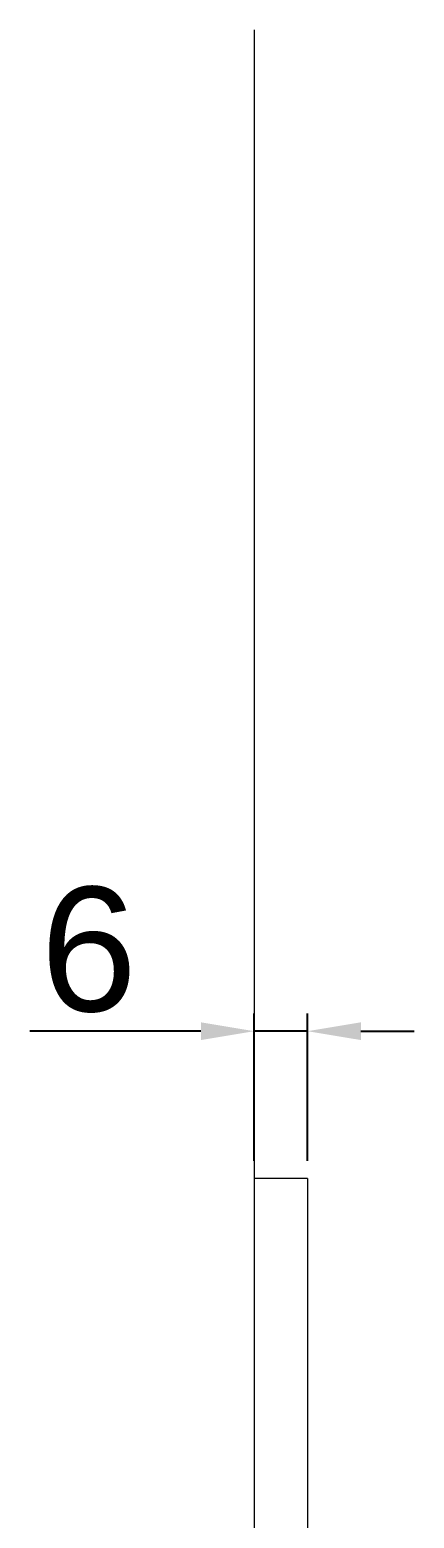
# Model space of a CAD drawing. Header units: millimetres. Extents: x 120 to 960, y 55 to 649.
# Drawn here: x 383 to 404.6, y 324.2 to 408 of the extents above; entities that cross this region are included whole.
import ezdxf

# ---------------------------------------------------------------- set-up
doc = ezdxf.new("R2010")
doc.units = ezdxf.units.MM
doc.layers.get('0').update_dxf_attribs({"lineweight": 13})
doc.layers.add('윤곽선', color=7, linetype='Continuous', lineweight=9)
doc.styles.get("Standard").update_dxf_attribs({"font": 'arial.ttf'})
doc.dimstyles.new('2-1사본 Standard', dxfattribs={"dimtxt": 2.5, "dimasz": 3, "dimexe": 1, "dimexo": 1, "dimgap": 1, "dimtad": 1, "dimdec": 1, "dimlfac": 2, "dimdsep": 46, "dimtxsty": 'Standard', "dimcen": 0.09, "dimclrd": 1, "dimclre": 1, "dimclrt": 2, "dimadec": 0, "dimazin": 0, "dimtfac": 1, "dimtdec": 1, "dimtmove": 0, "dimatfit": 3, "dimfxl": 0, "dimtolj": 1, "dimtzin": 0, "dimarcsym": 0})

# ---------------------------------------------------------------- blocks, each defined once
blk = doc.blocks.new('*D8')
at = {"layer": 'Defpoints', "color": 0}
for p in [(395.583, 351.617), (395.583, 343.32), (398.583, 343.32)]:
    blk.add_point(p, dxfattribs=at)
at = {"layer": '윤곽선', "color": 1, "lineweight": -2}
for p, q in [((395.583, 344.32), (395.583, 352.617)), ((398.583, 344.32), (398.583, 352.617)), ((392.583, 351.617), (382.956, 351.617)), ((398.583, 351.617), (395.583, 351.617)), ((401.583, 351.617), (404.583, 351.617))]:
    blk.add_line(p, q, dxfattribs=at)
at = {"layer": '윤곽선', "color": 1}
for points in [[(392.583, 351.117), (392.583, 352.117), (395.583, 351.617)], [(401.583, 352.117), (401.583, 351.117), (398.583, 351.617)]]:
    blk.add_solid(points, dxfattribs=at)
at = {"layer": '윤곽선', "color": 2, "insert": (386.269, 356.191), "char_height": 7, "attachment_point": 5}
blk.add_mtext('\\A1;6', dxfattribs=at)

msp = doc.modelspace()

# ---------------------------------------------------------------- linework, layer by layer
for p, q in [((395.583, 408.034), (395.583, 213.32)), ((398.583, 343.32), (395.583, 343.32)), ((398.583, 343.32), (398.583, 304.07))]:
    msp.add_line(p, q)

# ---------------------------------------------------------------- dimensions: what is measured, and where the dimension line sits
at = {"layer": '윤곽선'}
dim = msp.add_linear_dim(base=(395.583, 351.617), p1=(398.583, 343.32), p2=(395.583, 343.32), angle=180, dimstyle='2-1사본 Standard', override={"dimtxt": 7}, dxfattribs=at)
dim.commit()
dim.dimension.update_dxf_attribs({"geometry": '*D8', "text_midpoint": (386.269, 356.191)})

doc.saveas('drawing.dxf')
